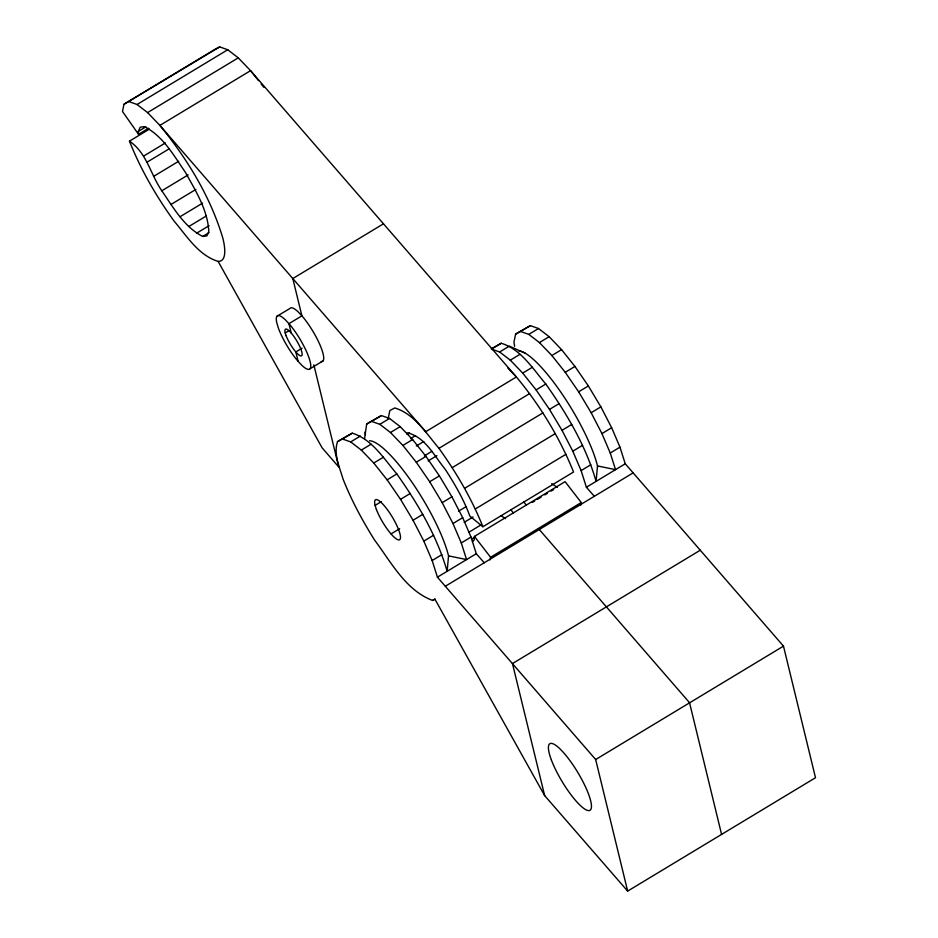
<?xml version="1.0" encoding="UTF-8"?>
<svg xmlns="http://www.w3.org/2000/svg" width="938" height="938" viewBox="0 0 938 938"><rect width="100%" height="100%" fill="white"/><g stroke="black" fill="none" stroke-linecap="round" stroke-linejoin="round"><path stroke-width="1.41" d="M580.728 505.148L581.267 502.534L565.098 481.663L474.429 536.407L474.253 539.796L472.459 541.801M364.577 438.75L366.652 424.058L381.414 415.569L389.551 418.454L400.186 426.638L412.614 439.57L425.981 456.372L439.383 475.883L451.905 496.788L462.692 517.659L471.005 537.075L476.281 553.713L484.243 562.777M369.49 440.754A77.795 18.139 58.9 0 1 412.263 482.66A77.795 18.139 58.9 0 1 448.54 555.871L447.133 571.312C436.979 535.938 417.949 503.835 396.844 473.96C383.959 458.881 372.222 439.336 352.278 433.168L337.504 441.646C333.4 454.215 339.521 466.995 343.015 478.943C351.445 500.364 362.408 520.66 374.625 540.136C391.064 562.038 405.673 590.33 432.594 600.449L434.951 599.23L544.661 795.623L627.663 891.1L815.497 777.719L783.488 646.13L625.247 463.782L619.971 447.156L611.658 427.74L600.871 406.869L588.361 385.952L574.947 366.441L561.581 349.639L549.152 336.707L538.518 328.523L530.392 325.638L515.619 334.127L513.965 342.065L514.599 346.31M518.456 350.824A77.795 18.139 58.9 0 1 561.229 392.741A77.795 18.139 58.9 0 1 597.506 465.94L596.099 481.382C585.945 446.007 566.915 413.904 545.81 384.029C532.925 368.951 521.188 349.417 501.244 343.238L491.324 348.784M407.244 432.852C425.137 436.698 434.435 456.243 445.257 469.328C454.789 484.137 463.782 499.485 469.832 516.076L482.882 526.734L573.552 472.002C559.646 437.589 540.112 405.486 516.392 376.959L250.563 70.655L238.264 57.851L227.735 49.749L219.691 46.9L214.685 49.491L124.004 104.235L122.503 111.481L138.519 134.322L148.556 128.26M388.203 418.395L389.833 410.539L394.839 407.948C414.584 414.057 426.192 433.391 438.949 448.329C456.443 472.717 471.767 498.805 482.882 526.734M490.046 559.892L490.597 557.266L581.267 502.534M138.519 134.322L138.332 131.414L140.243 127.158L144.429 126.607C163.071 136.116 173.858 155.614 185.349 172.252C195.573 190.754 207.779 209.96 208.811 231.639L206.899 235.895L202.714 236.446C184.083 226.937 173.296 207.439 161.805 190.801C150.432 174.28 146.926 153 129.467 141.146L149.341 129.151M124.004 104.235L219.691 46.9M129.01 101.644L137.054 104.493L227.735 49.749M137.054 104.493L147.594 112.595L238.264 57.851M138.332 131.414L145.859 126.865M144.112 155.802L165.428 142.928M146.715 162.368L169.286 148.755M153.574 176.414L178.654 161.277M161.805 190.801L188.128 174.902M170.833 204.554L195.901 189.417M180.037 216.737L202.608 203.124M188.819 226.527L206.36 215.939M196.546 233.245L209.08 225.683M202.714 236.446L208.986 232.659M383.478 223.807L292.808 278.551L301.895 315.848L288.939 323.669L291.226 333.049M276.991 316.258L289.948 308.438A31.118 7.258 58.9 0 1 298.237 311.932L302.435 316.434A31.118 7.258 58.9 0 1 320.421 345.958A31.118 7.258 58.9 0 1 321.195 361.564M285.222 332.931L288.986 330.657M302.083 348.186L295.833 351.949L298.12 361.329M310.068 368.74L323.024 360.919M337.504 441.646L352.278 433.168M366.652 424.058L381.414 415.569M501.244 343.238L491.524 349.1L499.649 351.985L510.295 360.169L522.724 373.101L536.09 389.903L549.492 409.414L562.014 430.319L572.801 451.201L581.114 470.606L586.391 487.244L594.352 496.308M515.619 334.127L530.392 325.638M342.558 439.031L350.683 441.915L360.403 436.041M371.706 421.432L379.831 424.316L389.551 418.454M499.649 351.985L509.369 346.122L525.233 353.227M520.672 331.513L528.798 334.385L538.518 328.523M350.683 441.915L361.329 450.099L371.038 444.237M379.831 424.316L390.466 432.5L400.186 426.638M510.295 360.169L520.004 354.306M528.798 334.385L539.432 342.581L549.152 336.707M407.057 434.364L409.554 432.852M410.481 438.644L415.499 435.619M361.329 450.099L373.758 463.032L383.466 457.169M390.466 432.5L402.894 445.433L412.614 439.57M522.724 373.101L532.432 367.239M539.432 342.581L551.861 355.502L561.581 349.639M416.32 446.031L423.835 441.493M424.398 455.845L431.926 451.307M438.949 448.329L529.63 393.585M373.758 463.032L387.124 479.822L396.844 473.96M402.894 445.433L416.273 462.235L425.981 456.372M536.09 389.903L545.81 384.029M551.861 355.502L565.239 372.304L574.947 366.441M428.138 460.957L436.909 455.657M375.118 505.383L381.285 501.654M452.222 467.64L542.891 412.908M387.124 479.822L400.526 499.344L410.246 493.482M416.273 462.235L429.674 481.745L439.383 475.883M549.492 409.414L559.212 403.551M565.239 372.304L578.64 391.826L588.361 385.952M464.603 488.335L555.284 433.602M627.663 891.1L595.665 759.522L437.425 577.175L432.148 560.537L423.835 541.12L413.048 520.25L422.757 514.387M448.54 555.871L466.561 559.576L461.285 542.95L452.972 523.533L442.197 502.651L451.905 496.788M562.014 430.319L571.734 424.457M597.506 465.94L615.539 469.657L610.251 453.019L601.938 433.602L591.163 412.732L600.871 406.869M391.04 533.921L399.67 528.704M458.588 511.175L466.116 506.637M475.285 508.994L565.954 454.262M423.835 541.12L433.544 535.258M452.972 523.533L462.692 517.659M572.801 451.201L582.51 445.327M601.938 433.602L611.658 427.74M464.287 522.267L473.069 516.967M468.683 532.362L481.217 524.788M432.148 560.537L441.857 554.675M461.285 542.95L471.005 537.075M581.114 470.606L590.823 464.744M610.251 453.019L619.971 447.156M471.673 539.057L475.437 536.782M532.268 502.475L534.766 500.962M537.275 499.45L541.038 497.175M544.802 494.912L547.3 493.4M551.063 491.125L553.572 489.613M437.425 577.175L476.281 553.713M586.391 487.244L625.247 463.782M445.374 586.215L633.209 472.834M432.594 600.449L435.033 598.983M700.299 550.196L512.465 663.576L544.661 795.623M595.665 759.522L783.488 646.13M313.843 364.859L338.747 467.007L322.133 447.86L218.132 261.409C198.387 255.3 186.779 235.966 174.022 221.028C156.189 196.218 140.723 169.602 129.467 141.146M551.708 483.656L557.336 487.338M501.021 515.666L505.523 518.62M507.88 368.095L516.392 376.959L425.711 431.703L159.894 125.399L147.594 112.595M539.291 529.524L689.547 702.714L721.58 834.41M258.513 80.633L250.563 70.655L159.894 125.399C187.237 158.885 210.511 196.71 222.904 238.369A92.405 21.551 58.9 0 1 218.132 261.409M261.151 83.951L263.801 87.281M474.429 536.407L490.597 557.266M523.674 501.713L526.241 505.125M510.718 509.533L513.285 512.945M578.64 391.826L591.163 412.732M429.674 481.745L442.197 502.651M400.526 499.344L413.048 520.25M364.999 431.996L365.421 434.822M289.49 324.255L285.293 319.752A31.118 7.258 58.9 0 0 276.769 322.731L278.398 328.124A31.118 7.258 58.9 0 0 297.581 360.755L301.778 365.245A31.118 7.258 58.9 0 0 309.622 359.711A31.118 7.258 58.9 0 0 289.49 324.255M551.368 759.956A38.904 9.075 58.9 0 0 588.689 810.608A38.904 9.075 58.9 0 0 569.776 760.378A38.904 9.075 58.9 0 0 551.368 759.956M376.443 509.545A23.344 5.44 58.9 0 0 398.838 539.925A23.344 5.44 58.9 0 0 387.464 509.768A23.344 5.44 58.9 0 0 376.443 509.545M286.102 335.698A15.559 3.623 58.9 0 0 301.039 355.948A15.559 3.623 58.9 0 0 293.453 335.851A15.559 3.623 58.9 0 0 286.102 335.698"/></g></svg>
